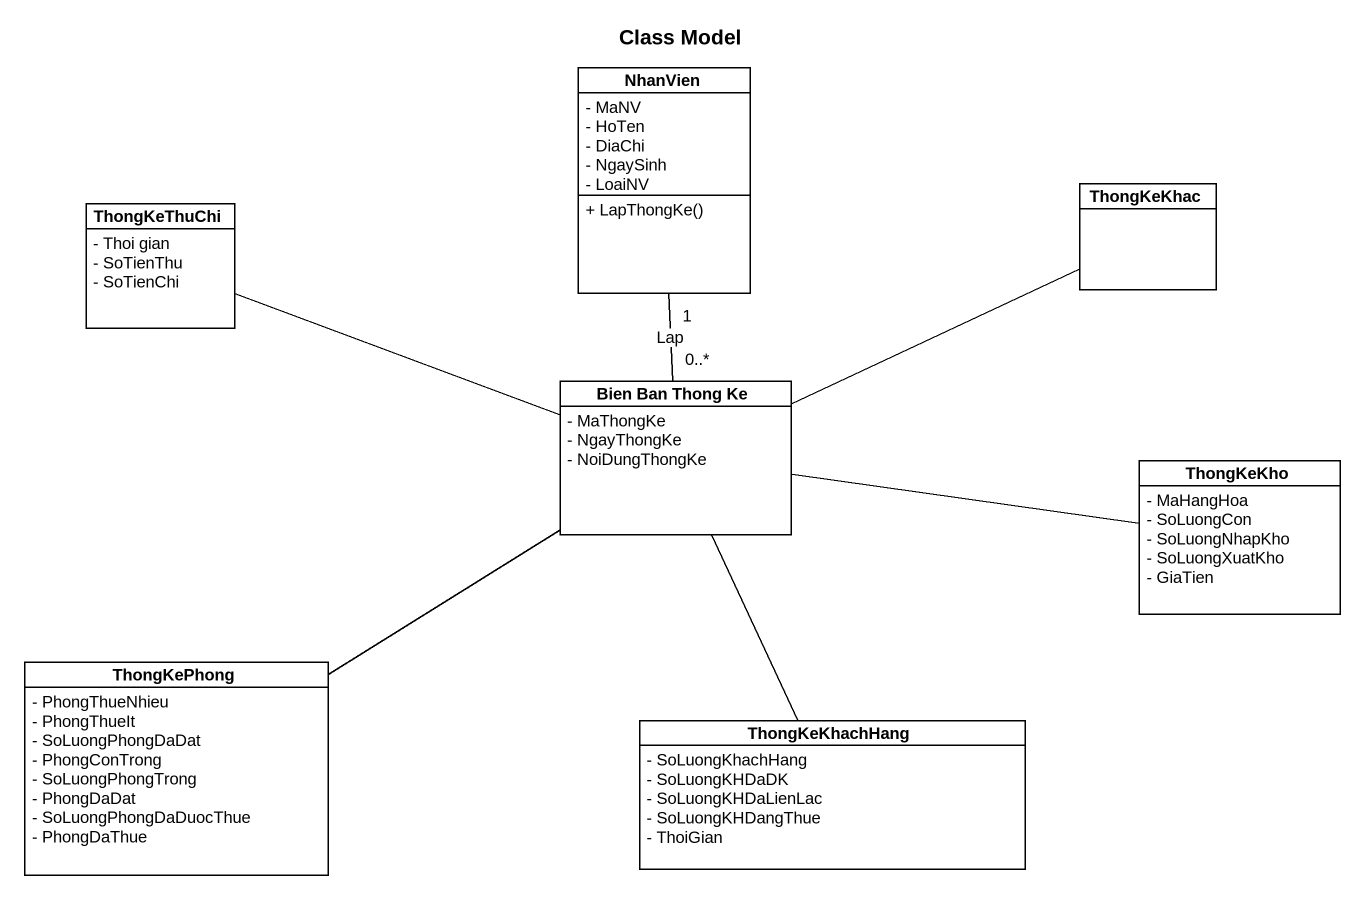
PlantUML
@startuml
title Class Model
hide circle
hide empty members
skinparam classAttributeIconSize 0
class NhanVien {
  - MaNV
  - HoTen
  - DiaChi
  - NgaySinh
  - LoaiNV
  + LapThongKe()
}
class ThongKeThuChi {
  - Thoi gian
  - SoTienThu
  - SoTienChi
}
class ThongKeKhac
class "Bien Ban Thong Ke" as Bien_Ban_Thong_Ke {
  - MaThongKe
  - NgayThongKe
  - NoiDungThongKe
}
class ThongKeKho {
  - MaHangHoa
  - SoLuongCon
  - SoLuongNhapKho
  - SoLuongXuatKho
  - GiaTien
}
class ThongKePhong {
  - PhongThueNhieu
  - PhongThueIt
  - SoLuongPhongDaDat
  - PhongConTrong
  - SoLuongPhongTrong
  - PhongDaDat
  - SoLuongPhongDaDuocThue
  - PhongDaThue
}
class ThongKeKhachHang {
  - SoLuongKhachHang
  - SoLuongKHDaDK
  - SoLuongKHDaLienLac
  - SoLuongKHDangThue
  - ThoiGian
}
NhanVien "1" -- "0..*" Bien_Ban_Thong_Ke : Lap
ThongKeThuChi -right- Bien_Ban_Thong_Ke
Bien_Ban_Thong_Ke -right- ThongKeKhac
Bien_Ban_Thong_Ke -right- ThongKeKho
Bien_Ban_Thong_Ke -- ThongKePhong
Bien_Ban_Thong_Ke -- ThongKeKhachHang
@enduml
